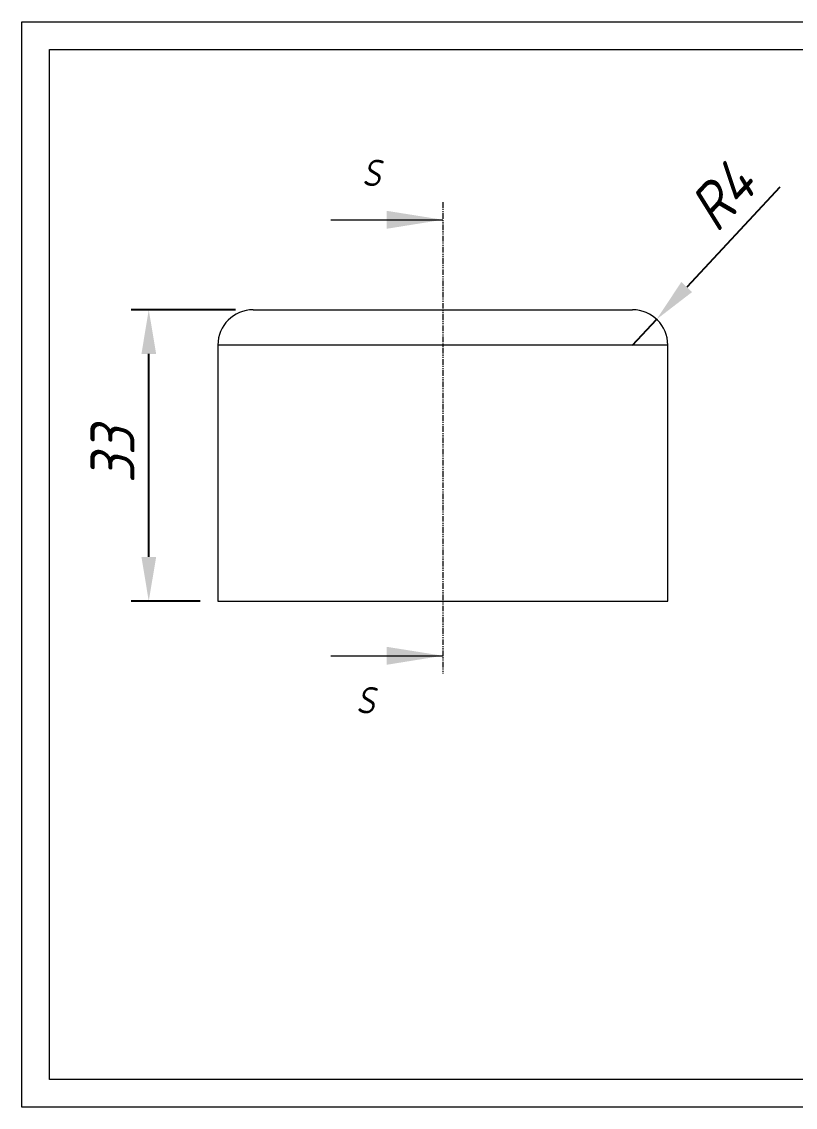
# Model space of a CAD drawing. Header units: millimetres. Extents: x 1190 to 2938, y 540 to 1770.
# Drawn here: x 1190 to 2067, y 540 to 1770 of the extents above; entities that cross this region are included whole.
import ezdxf

# ---------------------------------------------------------------- set-up
doc = ezdxf.new("R2010")
doc.units = ezdxf.units.MM
doc.linetypes.add('SLD-Phantom', pattern=[12.7, 6.35, -1.27, 1.27, -1.27, 1.27, -1.27])
doc.linetypes.add('SLD-Solid', pattern=[0])
doc.styles.add('GENISO', font='geniso.shx', dxfattribs={"oblique": 15})
doc.dimstyles.new('Copy of Scale 1B10', dxfattribs={"dimscale": 20, "dimtxt": 2.5, "dimasz": 2.5, "dimexe": 1, "dimexo": 1, "dimgap": 0.8, "dimtad": 1, "dimdec": 0, "dimlfac": 0.1, "dimzin": 0, "dimtxsty": 'GENISO', "dimcen": 2.5, "dimclrd": 1, "dimclre": 1, "dimclrt": 7, "dimadec": 0, "dimazin": 0, "dimtfac": 1, "dimtdec": 0, "dimtmove": 0, "dimatfit": 3, "dimfxl": 1, "dimtzin": 0, "dimlwd": -1, "dimlwe": -1, "dimarcsym": 0})

# ---------------------------------------------------------------- blocks, each defined once
blk = doc.blocks.new('*D7')
at = {"color": 1, "transparency": 16777216}
for p, q in [((1432.6, 1443.4), (1314.3, 1443.4)), ((1334.3, 1163.4), (1334.3, 1393.4)), ((1392.6, 1113.4), (1314.3, 1113.4))]:
    blk.add_line(p, q, dxfattribs=at)
for points in [[(1326, 1393.4), (1342.7, 1393.4), (1334.3, 1443.4)], [(1326, 1163.4), (1342.7, 1163.4), (1334.3, 1113.4)]]:
    blk.add_solid(points, dxfattribs=at)
at = {"layer": 'Defpoints', "color": 0, "transparency": 16777216}
for p in [(1334.3, 1443.4), (1452.6, 1443.4), (1412.6, 1113.4)]:
    blk.add_point(p, dxfattribs=at)
at = {"color": 7, "transparency": 16777216, "insert": (1293.3, 1278.4), "char_height": 50, "attachment_point": 5, "rotation": 90, "style": 'GENISO'}
blk.add_mtext('33', dxfattribs=at)
blk = doc.blocks.new('*D8')
at = {"color": 1, "transparency": 16777216}
for p, q in [((2049.6, 1582.5), (1944, 1469.2)), ((1882.6, 1403.4), (1909.9, 1432.6))]:
    blk.add_line(p, q, dxfattribs=at)
blk.add_solid([(1937.9, 1474.9), (1950.1, 1463.5), (1909.9, 1432.6)], dxfattribs=at)
at = {"layer": 'Defpoints', "color": 0, "transparency": 16777216}
for p in [(1909.9, 1432.6), (1882.6, 1403.4)]:
    blk.add_point(p, dxfattribs=at)
at = {"color": 7, "transparency": 16777216, "insert": (1983.8, 1572.1), "char_height": 50, "attachment_point": 5, "rotation": 47.014, "style": 'GENISO'}
blk.add_mtext('R4', dxfattribs=at)

msp = doc.modelspace()

# ---------------------------------------------------------------- linework, layer by layer
at = {"color": 3, "linetype": 'SLD-Phantom', "lineweight": 0}
msp.add_line((1667.6, 1565.4), (1667.6, 1031.5), dxfattribs=at)
at = {"color": 3, "linetype": 'SLD-Solid', "lineweight": 0}
for p, q in [((1540.6, 1545.4), (1667.6, 1545.4)), ((1452.6, 1443.4), (1882.6, 1443.4)), ((1412.6, 1403.4), (1412.6, 1113.4)), ((1922.6, 1403.4), (1412.6, 1403.4)), ((1922.6, 1113.4), (1922.6, 1403.4)), ((1412.6, 1113.4), (1922.6, 1113.4)), ((1540.6, 1051.5), (1667.6, 1051.5))]:
    msp.add_line(p, q, dxfattribs=at)
at = {"color": 7, "linetype": 'SLD-Solid', "lineweight": 0}
for points in [[(1190.3, 540), (1190.3, 1769.8), (2938.1, 1769.8), (2938.1, 540)], [(1221.9, 571.6), (1221.9, 1738.2), (2906.5, 1738.2), (2906.5, 571.6)]]:
    msp.add_lwpolyline(points, close=True, dxfattribs=at)
at = {"color": 3, "linetype": 'SLD-Solid', "lineweight": 0}
for centre, start, end in [((1452.6, 1403.4), 90, 180), ((1882.6, 1403.4), 0, 90)]:
    msp.add_arc(centre, 40, start, end, dxfattribs=at)
for points in [[(1667.6, 1545.4), (1604.1, 1535.2), (1604.1, 1555.5)], [(1667.6, 1051.5), (1604.1, 1041.3), (1604.1, 1061.6)]]:
    msp.add_solid(points, dxfattribs=at)

# ---------------------------------------------------------------- texts
at = {"color": 7, "char_height": 30, "attachment_point": 5, "style": 'GENISO'}
for insert in [(1586.2, 1598.5), (1579.5, 1001.1)]:
    msp.add_mtext('S', dxfattribs=dict(at, insert=insert))

# ---------------------------------------------------------------- dimensions: what is measured, and where the dimension line sits
dim = msp.add_radius_dim(center=(1882.6, 1403.4), mpoint=(1909.9, 1432.6), dimstyle='Copy of Scale 1B10')
dim.commit()
dim.dimension.update_dxf_attribs({"geometry": '*D8', "text_midpoint": (1983.8, 1572.1)})
dim = msp.add_linear_dim(base=(1334.3, 1443.4), p1=(1412.6, 1113.4), p2=(1452.6, 1443.4), angle=90, dimstyle='Copy of Scale 1B10')
dim.commit()
dim.dimension.update_dxf_attribs({"geometry": '*D7', "text_midpoint": (1293.3, 1278.4)})

doc.saveas('drawing.dxf')
